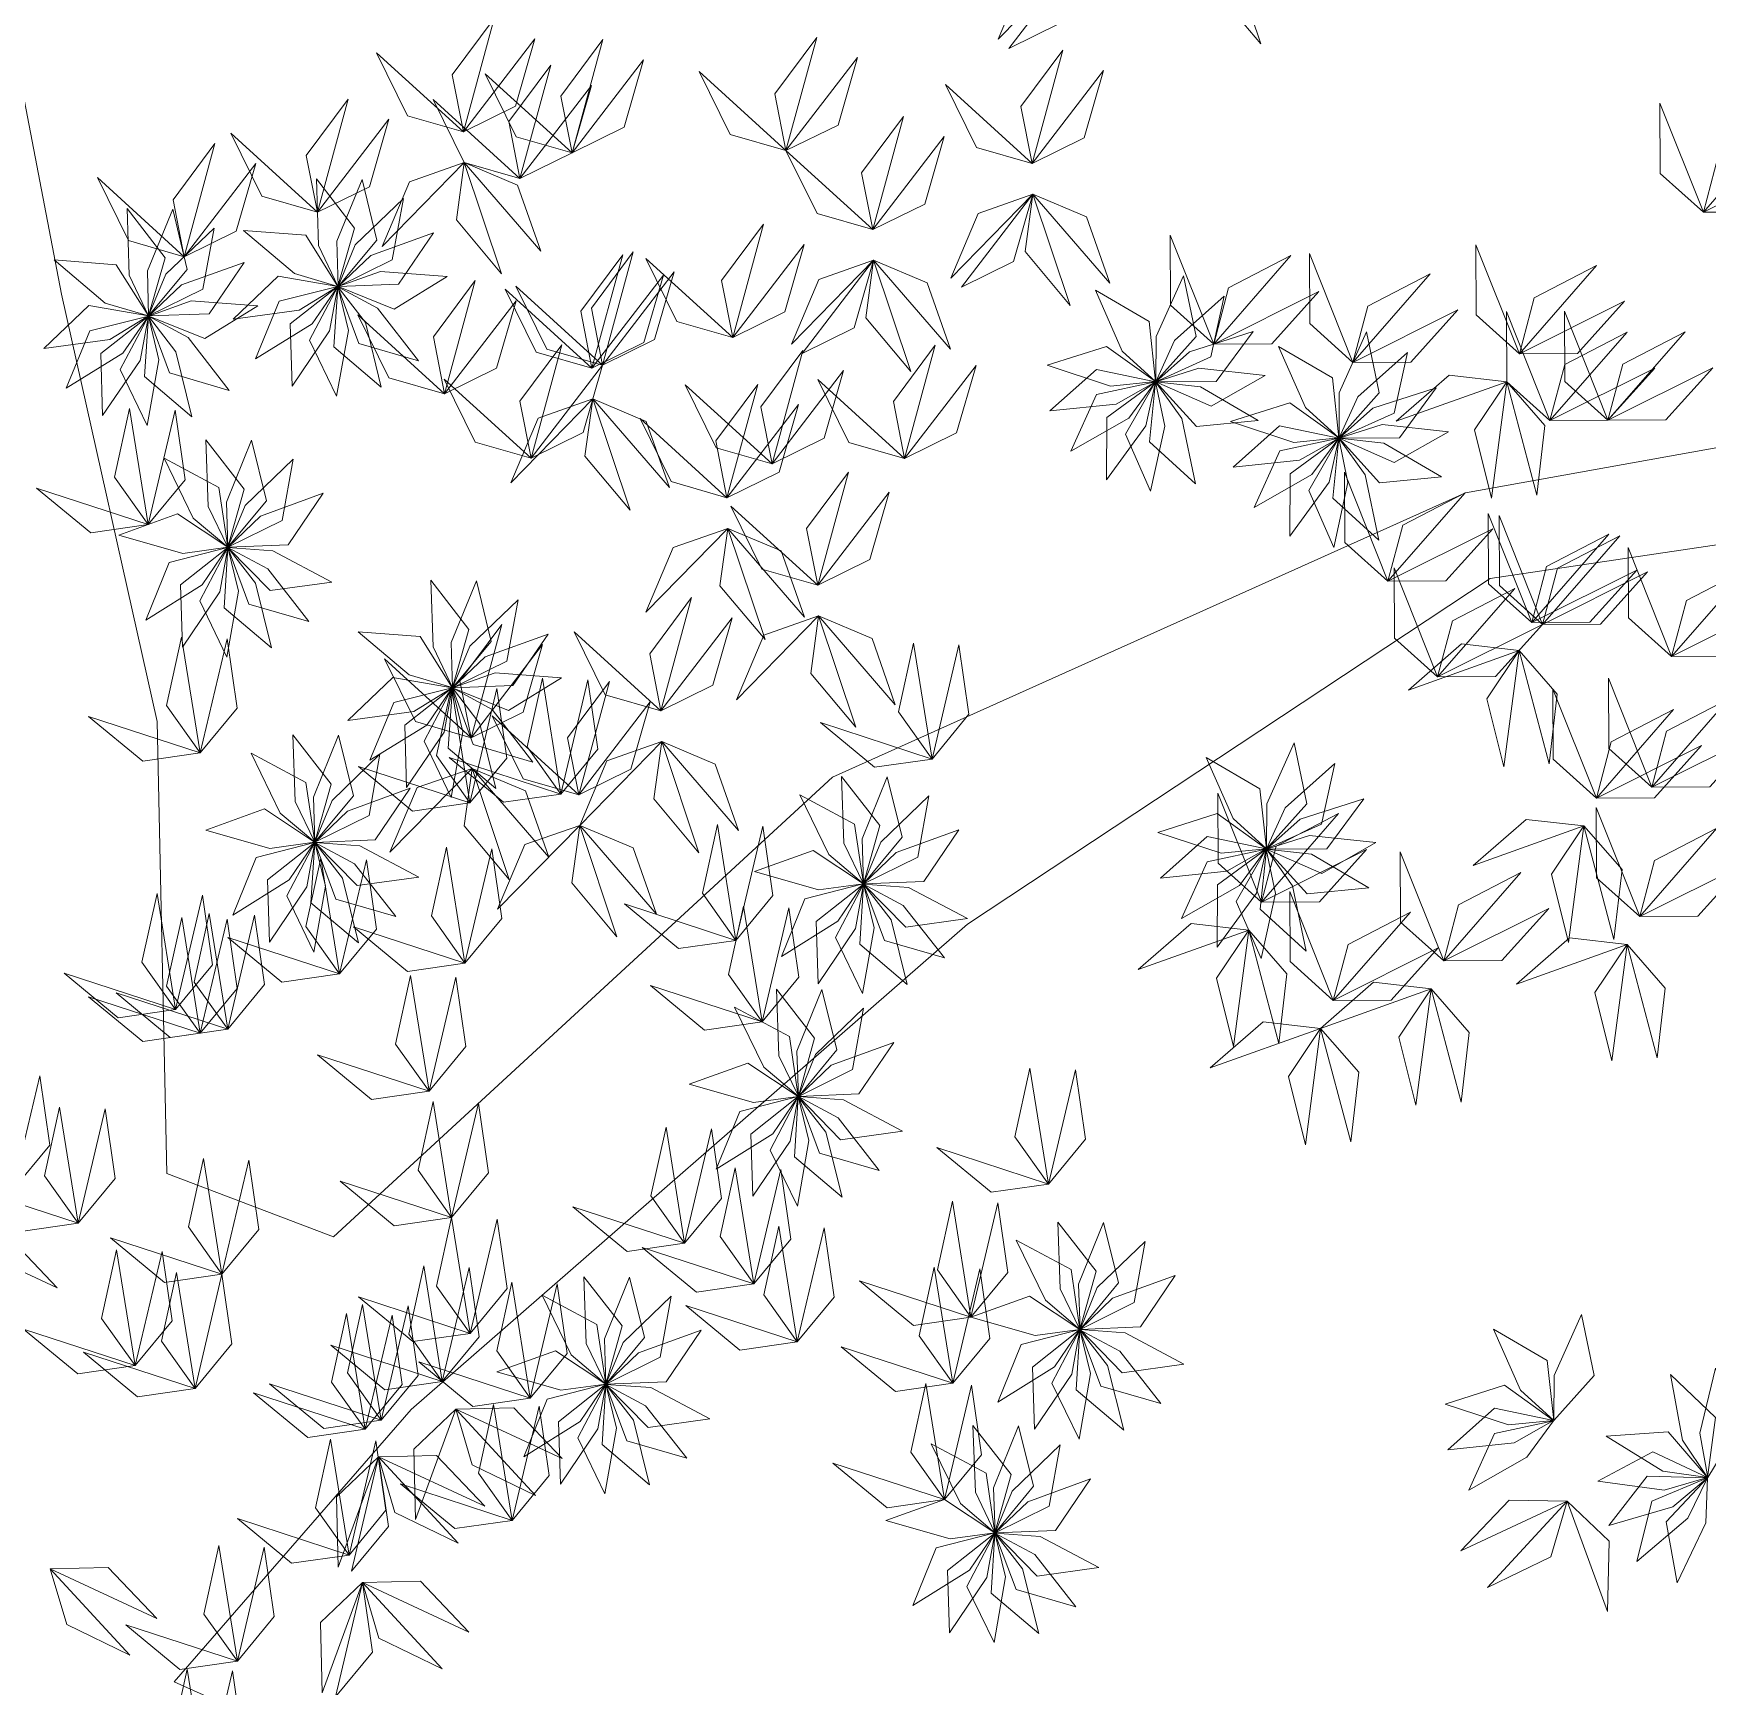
# Model space of a CAD drawing. Header units: millimetres. Extents: x 930 to 6336, y 2219 to 4338.
# Drawn here: x 4406.1 to 4491.6, y 4094.2 to 4178.7 of the extents above; entities that cross this region are included whole.
import ezdxf

# ---------------------------------------------------------------- set-up
doc = ezdxf.new("R2010")
doc.units = ezdxf.units.MM
doc.layers.add('piante', color=102, linetype='Continuous', lineweight=18)

msp = doc.modelspace()

# ---------------------------------------------------------------- linework, layer by layer
at = {"layer": 'piante', "linetype": 'Continuous', "lineweight": 0}
for points in [[(4505.417, 4159.897), (4479.251, 4155.197), (4446.91, 4140.649), (4421.417, 4117.162), (4412.892, 4120.398), (4412.396, 4143.506), (4407.519, 4165.35), (4402.76, 4190.076), (4407.731, 4205.745), (4416.787, 4215.475), (4437.545, 4229.055), (4460.77, 4232.432), (4483.205, 4251.715), (4505.816, 4275.319)], [(4427.44, 4088.056), (4413.271, 4094.408), (4425.385, 4108.342), (4453.817, 4133.151), (4480.514, 4150.816), (4511.002, 4155.339)]]:
    msp.add_lwpolyline(points, dxfattribs=at)
at = {"layer": 'piante', "lineweight": 0}
for points in [[(4466.894, 4183.822), (4466.491, 4180.885), (4468.794, 4178.133), (4466.894, 4183.822)], [(4459.569, 4182.663), (4456.772, 4181.68), (4455.375, 4178.375), (4459.569, 4182.663)], [(4455.916, 4177.905), (4458.576, 4179.214), (4459.569, 4182.663), (4455.916, 4177.905)], [(4428.046, 4173.644), (4427.474, 4176.553), (4429.615, 4179.433), (4428.046, 4173.644)], [(4428.046, 4173.644), (4430.706, 4174.953), (4431.699, 4178.401), (4428.046, 4173.644)], [(4433.6, 4172.566), (4433.028, 4175.474), (4435.169, 4178.355), (4433.6, 4172.566)], [(4444.534, 4172.683), (4443.962, 4175.592), (4446.103, 4178.472), (4444.534, 4172.683)], [(4428.046, 4173.644), (4425.197, 4174.464), (4423.612, 4177.684), (4428.046, 4173.644)], [(4433.6, 4172.566), (4436.26, 4173.874), (4437.253, 4177.323), (4433.6, 4172.566)], [(4444.534, 4172.683), (4447.194, 4173.992), (4448.187, 4177.441), (4444.534, 4172.683)], [(4457.11, 4172.023), (4456.539, 4174.931), (4458.68, 4177.811), (4457.11, 4172.023)], [(4433.6, 4172.566), (4430.751, 4173.385), (4429.166, 4176.605), (4433.6, 4172.566)], [(4430.94, 4171.257), (4430.368, 4174.166), (4432.509, 4177.046), (4430.94, 4171.257)], [(4444.534, 4172.683), (4441.685, 4173.503), (4440.1, 4176.723), (4444.534, 4172.683)], [(4457.11, 4172.023), (4459.77, 4173.331), (4460.763, 4176.78), (4457.11, 4172.023)], [(4430.94, 4171.257), (4433.6, 4172.566), (4434.593, 4176.014), (4430.94, 4171.257)], [(4457.11, 4172.023), (4454.262, 4172.842), (4452.677, 4176.062), (4457.11, 4172.023)], [(4420.593, 4169.53), (4420.021, 4172.439), (4422.162, 4175.319), (4420.593, 4169.53)], [(4430.94, 4171.257), (4428.091, 4172.077), (4426.506, 4175.296), (4430.94, 4171.257)], [(4491.414, 4169.529), (4489.21, 4171.512), (4489.193, 4175.1), (4491.414, 4169.529)], [(4420.593, 4169.53), (4423.253, 4170.839), (4424.246, 4174.288), (4420.593, 4169.53)], [(4448.967, 4168.644), (4448.396, 4171.553), (4450.537, 4174.433), (4448.967, 4168.644)], [(4491.414, 4169.529), (4492.171, 4172.395), (4495.356, 4174.049), (4491.414, 4169.529)], [(4413.782, 4167.261), (4413.21, 4170.17), (4415.351, 4173.05), (4413.782, 4167.261)], [(4420.593, 4169.53), (4417.744, 4170.35), (4416.159, 4173.57), (4420.593, 4169.53)], [(4448.967, 4168.644), (4451.627, 4169.953), (4452.62, 4173.401), (4448.967, 4168.644)], [(4448.967, 4168.644), (4446.119, 4169.464), (4444.534, 4172.683), (4448.967, 4168.644)], [(4491.414, 4169.529), (4494.378, 4169.543), (4496.779, 4172.21), (4491.414, 4169.529)], [(4413.782, 4167.261), (4410.933, 4168.081), (4409.348, 4171.301), (4413.782, 4167.261)], [(4413.782, 4167.261), (4416.442, 4168.57), (4417.435, 4172.019), (4413.782, 4167.261)], [(4420.541, 4171.234), (4420.644, 4167.827), (4421.639, 4165.746), (4422.482, 4168.712), (4420.541, 4171.234)], [(4428.091, 4172.077), (4425.294, 4171.094), (4423.897, 4167.789), (4428.091, 4172.077)], [(4428.091, 4172.077), (4427.688, 4169.14), (4429.991, 4166.388), (4428.091, 4172.077)], [(4428.091, 4172.077), (4430.822, 4170.923), (4432.011, 4167.537), (4428.091, 4172.077)], [(4422.871, 4171.204), (4421.58, 4168.05), (4421.642, 4165.744), (4423.619, 4168.111), (4422.871, 4171.204)], [(4457.155, 4170.455), (4454.359, 4169.473), (4452.962, 4166.167), (4457.155, 4170.455)], [(4453.503, 4165.698), (4456.163, 4167.007), (4457.155, 4170.455), (4453.503, 4165.698)], [(4457.155, 4170.455), (4456.752, 4167.518), (4459.055, 4164.766), (4457.155, 4170.455)], [(4457.155, 4170.455), (4459.886, 4169.302), (4461.076, 4165.916), (4457.155, 4170.455)], [(4410.862, 4169.728), (4410.966, 4166.321), (4411.96, 4164.24), (4412.803, 4167.207), (4410.862, 4169.728)], [(4413.193, 4169.698), (4411.901, 4166.544), (4411.963, 4164.238), (4413.94, 4166.605), (4413.193, 4169.698)], [(4424.988, 4170.229), (4422.526, 4167.872), (4421.644, 4165.741), (4424.414, 4167.099), (4424.988, 4170.229)], [(4415.309, 4168.723), (4412.847, 4166.367), (4411.965, 4164.235), (4414.735, 4165.594), (4415.309, 4168.723)], [(4441.812, 4163.128), (4441.241, 4166.037), (4443.381, 4168.917), (4441.812, 4163.128)], [(4416.818, 4168.601), (4419.419, 4166.398), (4421.632, 4165.744), (4419.991, 4168.356), (4416.818, 4168.601)], [(4426.526, 4168.477), (4423.317, 4167.326), (4421.645, 4165.737), (4424.728, 4165.852), (4426.526, 4168.477)], [(4441.812, 4163.128), (4444.472, 4164.437), (4445.465, 4167.886), (4441.812, 4163.128)], [(4466.391, 4162.795), (4464.188, 4164.778), (4464.17, 4168.367), (4466.391, 4162.795)], [(4482.01, 4162.299), (4479.807, 4164.282), (4479.789, 4167.87), (4482.01, 4162.299)], [(4407.14, 4167.095), (4409.741, 4164.892), (4411.953, 4164.239), (4410.312, 4166.851), (4407.14, 4167.095)], [(4416.847, 4166.971), (4413.639, 4165.82), (4411.966, 4164.231), (4415.049, 4164.346), (4416.847, 4166.971)], [(4434.618, 4161.565), (4434.047, 4164.474), (4436.188, 4167.354), (4434.618, 4161.565)], [(4435.16, 4161.722), (4434.589, 4164.631), (4436.729, 4167.511), (4435.16, 4161.722)], [(4441.812, 4163.128), (4438.963, 4163.948), (4437.379, 4167.168), (4441.812, 4163.128)], [(4449.013, 4167.077), (4446.216, 4166.094), (4444.819, 4162.789), (4449.013, 4167.077)], [(4445.36, 4162.319), (4448.02, 4163.628), (4449.013, 4167.077), (4445.36, 4162.319)], [(4449.013, 4167.077), (4448.609, 4164.14), (4450.912, 4161.388), (4449.013, 4167.077)], [(4449.013, 4167.077), (4451.743, 4165.923), (4452.933, 4162.537), (4449.013, 4167.077)], [(4466.391, 4162.795), (4467.149, 4165.661), (4470.334, 4167.315), (4466.391, 4162.795)], [(4473.509, 4161.858), (4471.305, 4163.841), (4471.288, 4167.429), (4473.509, 4161.858)], [(4416.284, 4164.073), (4419.661, 4164.532), (4421.627, 4165.738), (4418.589, 4166.267), (4416.284, 4164.073)], [(4427.217, 4166.252), (4423.818, 4166.505), (4421.645, 4165.734), (4424.507, 4164.585), (4427.217, 4166.252)], [(4434.618, 4161.565), (4437.278, 4162.874), (4438.271, 4166.322), (4434.618, 4161.565)], [(4435.16, 4161.722), (4437.82, 4163.031), (4438.813, 4166.479), (4435.16, 4161.722)], [(4464.844, 4166.29), (4463.447, 4163.181), (4463.432, 4160.875), (4465.487, 4163.174), (4464.844, 4166.29)], [(4473.509, 4161.858), (4474.267, 4164.724), (4477.451, 4166.378), (4473.509, 4161.858)], [(4482.01, 4162.299), (4482.768, 4165.164), (4485.953, 4166.819), (4482.01, 4162.299)], [(4417.424, 4162.04), (4420.322, 4163.833), (4421.628, 4165.735), (4418.636, 4164.982), (4417.424, 4162.04)], [(4419.291, 4160.646), (4421.21, 4163.463), (4421.629, 4165.731), (4419.203, 4163.827), (4419.291, 4160.646)], [(4421.565, 4160.132), (4422.172, 4163.486), (4421.632, 4165.729), (4420.19, 4163.002), (4421.565, 4160.132)], [(4423.85, 4160.588), (4423.041, 4163.899), (4421.636, 4165.728), (4421.428, 4162.65), (4423.85, 4160.588)], [(4425.753, 4161.934), (4423.667, 4164.629), (4421.639, 4165.728), (4422.701, 4162.832), (4425.753, 4161.934)], [(4427.086, 4160.251), (4426.515, 4163.159), (4428.655, 4166.04), (4427.086, 4160.251)], [(4434.618, 4161.565), (4431.77, 4162.385), (4430.185, 4165.604), (4434.618, 4161.565)], [(4435.16, 4161.722), (4432.311, 4162.542), (4430.727, 4165.761), (4435.16, 4161.722)], [(4460.345, 4165.55), (4461.721, 4162.432), (4463.425, 4160.877), (4463.091, 4163.943), (4460.345, 4165.55)], [(4466.927, 4165.245), (4464.386, 4162.972), (4463.434, 4160.872), (4466.247, 4162.136), (4466.927, 4165.245)], [(4466.391, 4162.795), (4469.356, 4162.809), (4471.757, 4165.477), (4466.391, 4162.795)], [(4406.605, 4162.567), (4409.983, 4163.026), (4411.949, 4164.233), (4408.91, 4164.761), (4406.605, 4162.567)], [(4417.539, 4164.746), (4414.14, 4164.999), (4411.966, 4164.228), (4414.828, 4163.079), (4417.539, 4164.746)], [(4427.086, 4160.251), (4429.746, 4161.559), (4430.739, 4165.008), (4427.086, 4160.251)], [(4473.509, 4161.858), (4476.473, 4161.872), (4478.874, 4164.539), (4473.509, 4161.858)], [(4483.569, 4158.886), (4481.366, 4160.869), (4481.348, 4164.458), (4483.569, 4158.886)], [(4482.01, 4162.299), (4484.975, 4162.313), (4487.376, 4164.98), (4482.01, 4162.299)], [(4486.534, 4158.9), (4484.33, 4160.883), (4484.313, 4164.472), (4486.534, 4158.9)], [(4407.745, 4160.534), (4410.643, 4162.327), (4411.949, 4164.229), (4408.958, 4163.476), (4407.745, 4160.534)], [(4409.613, 4159.14), (4411.531, 4161.957), (4411.95, 4164.226), (4409.524, 4162.321), (4409.613, 4159.14)], [(4411.886, 4158.627), (4412.493, 4161.981), (4411.953, 4164.223), (4410.511, 4161.496), (4411.886, 4158.627)], [(4414.172, 4159.082), (4413.362, 4162.393), (4411.957, 4164.222), (4411.749, 4161.145), (4414.172, 4159.082)], [(4416.074, 4160.428), (4413.988, 4163.123), (4411.961, 4164.223), (4413.022, 4161.327), (4416.074, 4160.428)], [(4427.086, 4160.251), (4424.237, 4161.071), (4422.653, 4164.29), (4427.086, 4160.251)], [(4431.507, 4156.965), (4430.936, 4159.873), (4433.076, 4162.754), (4431.507, 4156.965)], [(4450.593, 4156.947), (4450.021, 4159.856), (4452.162, 4162.736), (4450.593, 4156.947)], [(4457.885, 4161.712), (4461.123, 4160.648), (4463.418, 4160.873), (4460.916, 4162.677), (4457.885, 4161.712)], [(4468.404, 4163.442), (4465.159, 4162.4), (4463.435, 4160.868), (4466.519, 4160.879), (4468.404, 4163.442)], [(4474.207, 4163.412), (4472.81, 4160.303), (4472.795, 4157.997), (4474.85, 4160.296), (4474.207, 4163.412)], [(4483.569, 4158.886), (4484.327, 4161.752), (4487.512, 4163.406), (4483.569, 4158.886)], [(4486.534, 4158.9), (4487.291, 4161.766), (4490.476, 4163.42), (4486.534, 4158.9)], [(4443.822, 4156.679), (4443.251, 4159.588), (4445.391, 4162.468), (4443.822, 4156.679)], [(4469.708, 4162.672), (4471.084, 4159.554), (4472.788, 4157.999), (4472.454, 4161.065), (4469.708, 4162.672)], [(4476.29, 4162.367), (4473.749, 4160.094), (4472.797, 4157.994), (4475.61, 4159.258), (4476.29, 4162.367)], [(4431.507, 4156.965), (4428.658, 4157.784), (4427.074, 4161.004), (4431.507, 4156.965)], [(4431.507, 4156.965), (4434.167, 4158.273), (4435.16, 4161.722), (4431.507, 4156.965)], [(4443.822, 4156.679), (4446.482, 4157.988), (4447.475, 4161.436), (4443.822, 4156.679)], [(4450.593, 4156.947), (4447.744, 4157.767), (4446.159, 4160.987), (4450.593, 4156.947)], [(4450.593, 4156.947), (4453.253, 4158.256), (4454.246, 4161.705), (4450.593, 4156.947)], [(4458.02, 4159.385), (4461.411, 4159.73), (4463.417, 4160.87), (4460.397, 4161.5), (4458.02, 4159.385)], [(4469.021, 4161.194), (4465.632, 4161.562), (4463.434, 4160.864), (4466.256, 4159.62), (4469.021, 4161.194)], [(4481.366, 4160.869), (4478.421, 4161.209), (4475.719, 4158.847), (4481.366, 4160.869)], [(4483.569, 4158.886), (4486.534, 4158.9), (4488.934, 4161.568), (4483.569, 4158.886)], [(4486.534, 4158.9), (4489.498, 4158.914), (4491.899, 4161.582), (4486.534, 4158.9)], [(4443.822, 4156.679), (4440.973, 4157.499), (4439.389, 4160.719), (4443.822, 4156.679)], [(4441.518, 4154.943), (4440.946, 4157.852), (4443.087, 4160.732), (4441.518, 4154.943)], [(4459.091, 4157.315), (4462.048, 4159.009), (4463.417, 4160.866), (4460.402, 4160.214), (4459.091, 4157.315)], [(4460.911, 4155.859), (4462.923, 4158.61), (4463.418, 4160.863), (4460.929, 4159.041), (4460.911, 4155.859)], [(4463.166, 4155.269), (4463.885, 4158.601), (4463.421, 4160.86), (4461.888, 4158.183), (4463.166, 4155.269)], [(4465.465, 4155.647), (4464.768, 4158.984), (4463.425, 4160.859), (4463.113, 4157.79), (4465.465, 4155.647)], [(4468.67, 4158.89), (4465.724, 4160.604), (4463.432, 4160.861), (4465.504, 4158.576), (4468.67, 4158.89)], [(4477.767, 4160.564), (4474.522, 4159.522), (4472.798, 4157.99), (4475.882, 4158.001), (4477.767, 4160.564)], [(4481.366, 4160.869), (4479.719, 4158.404), (4480.587, 4154.922), (4481.366, 4160.869)], [(4481.366, 4160.869), (4483.317, 4158.638), (4482.907, 4155.073), (4481.366, 4160.869)], [(4411.938, 4153.576), (4410.222, 4155.993), (4410.99, 4159.498), (4411.938, 4153.576)], [(4411.938, 4153.576), (4413.825, 4155.862), (4413.313, 4159.414), (4411.938, 4153.576)], [(4434.664, 4159.998), (4431.867, 4159.015), (4430.47, 4155.71), (4434.664, 4159.998)], [(4434.664, 4159.998), (4434.26, 4157.061), (4436.563, 4154.308), (4434.664, 4159.998)], [(4434.664, 4159.998), (4437.394, 4158.844), (4438.584, 4155.458), (4434.664, 4159.998)], [(4441.518, 4154.943), (4444.177, 4156.252), (4445.17, 4159.701), (4441.518, 4154.943)], [(4467.248, 4158.834), (4470.486, 4157.77), (4472.781, 4157.995), (4470.279, 4159.799), (4467.248, 4158.834)], [(4441.518, 4154.943), (4438.669, 4155.763), (4437.084, 4158.983), (4441.518, 4154.943)], [(4467.383, 4156.507), (4470.774, 4156.852), (4472.78, 4157.992), (4469.76, 4158.622), (4467.383, 4156.507)], [(4478.384, 4158.317), (4474.995, 4158.684), (4472.797, 4157.986), (4475.619, 4156.742), (4478.384, 4158.317)], [(4414.89, 4157.896), (4415.009, 4154.49), (4416.013, 4152.413), (4416.843, 4155.384), (4414.89, 4157.896)], [(4417.221, 4157.877), (4415.944, 4154.717), (4416.017, 4152.411), (4417.983, 4154.788), (4417.221, 4157.877)], [(4468.454, 4154.437), (4471.411, 4156.131), (4472.78, 4157.988), (4469.765, 4157.336), (4468.454, 4154.437)], [(4470.274, 4152.981), (4472.286, 4155.732), (4472.781, 4157.985), (4470.292, 4156.163), (4470.274, 4152.981)], [(4472.528, 4152.391), (4473.248, 4155.723), (4472.784, 4157.982), (4471.251, 4155.306), (4472.528, 4152.391)], [(4474.828, 4152.769), (4474.131, 4156.106), (4472.788, 4157.981), (4472.476, 4154.912), (4474.828, 4152.769)], [(4478.033, 4156.013), (4475.087, 4157.727), (4472.795, 4157.983), (4474.867, 4155.698), (4478.033, 4156.013)], [(4412.754, 4156.965), (4414.248, 4153.902), (4416.01, 4152.413), (4415.559, 4155.464), (4412.754, 4156.965)], [(4419.342, 4156.912), (4416.891, 4154.544), (4416.019, 4152.408), (4418.782, 4153.779), (4419.342, 4156.912)], [(4446.154, 4150.466), (4445.583, 4153.375), (4447.724, 4156.255), (4446.154, 4150.466)], [(4475.291, 4150.673), (4473.087, 4152.656), (4473.07, 4156.245), (4475.291, 4150.673)], [(4411.938, 4153.576), (4409.004, 4153.153), (4406.236, 4155.437), (4411.938, 4153.576)], [(4420.888, 4155.167), (4417.685, 4154.001), (4416.02, 4152.405), (4419.102, 4152.534), (4420.888, 4155.167)], [(4446.154, 4150.466), (4448.814, 4151.775), (4449.807, 4155.223), (4446.154, 4150.466)], [(4475.291, 4150.673), (4476.049, 4153.539), (4479.233, 4155.193), (4475.291, 4150.673)], [(4446.154, 4150.466), (4443.306, 4151.286), (4441.721, 4154.506), (4446.154, 4150.466)], [(4482.64, 4148.561), (4480.436, 4150.544), (4480.419, 4154.133), (4482.64, 4148.561)], [(4410.442, 4153.035), (4413.718, 4152.096), (4416.003, 4152.409), (4413.434, 4154.116), (4410.442, 4153.035)], [(4441.563, 4153.376), (4438.766, 4152.394), (4437.369, 4149.088), (4441.563, 4153.376)], [(4441.563, 4153.376), (4441.159, 4150.439), (4443.462, 4147.687), (4441.563, 4153.376)], [(4441.563, 4153.376), (4444.293, 4152.223), (4445.483, 4148.837), (4441.563, 4153.376)], [(4475.291, 4150.673), (4478.255, 4150.687), (4480.656, 4153.354), (4475.291, 4150.673)], [(4483.195, 4148.466), (4480.992, 4150.449), (4480.975, 4154.037), (4483.195, 4148.466)], [(4482.64, 4148.561), (4483.398, 4151.427), (4486.582, 4153.082), (4482.64, 4148.561)], [(4483.195, 4148.466), (4483.953, 4151.332), (4487.138, 4152.986), (4483.195, 4148.466)], [(4411.815, 4148.688), (4414.706, 4150.494), (4416.002, 4152.402), (4413.015, 4151.635), (4411.815, 4148.688)], [(4413.69, 4147.303), (4415.595, 4150.128), (4416.004, 4152.399), (4413.587, 4150.483), (4413.69, 4147.303)], [(4415.965, 4146.799), (4416.557, 4150.156), (4416.007, 4152.396), (4414.578, 4149.663), (4415.965, 4146.799)], [(4418.249, 4147.265), (4417.424, 4150.573), (4416.01, 4152.395), (4415.817, 4149.317), (4418.249, 4147.265)], [(4420.146, 4148.62), (4418.047, 4151.306), (4416.014, 4152.396), (4417.089, 4149.505), (4420.146, 4148.62)], [(4421.327, 4150.629), (4418.318, 4152.229), (4416.017, 4152.398), (4418.175, 4150.194), (4421.327, 4150.629)], [(4489.793, 4146.822), (4487.589, 4148.805), (4487.572, 4152.394), (4489.793, 4146.822)], [(4426.392, 4150.721), (4426.496, 4147.314), (4427.49, 4145.233), (4428.333, 4148.2), (4426.392, 4150.721)], [(4477.83, 4145.785), (4475.627, 4147.768), (4475.609, 4151.356), (4477.83, 4145.785)], [(4482.64, 4148.561), (4485.604, 4148.575), (4488.005, 4151.243), (4482.64, 4148.561)], [(4483.195, 4148.466), (4486.16, 4148.48), (4488.561, 4151.147), (4483.195, 4148.466)], [(4489.793, 4146.822), (4490.551, 4149.688), (4493.735, 4151.342), (4489.793, 4146.822)], [(4428.723, 4150.692), (4427.431, 4147.537), (4427.493, 4145.231), (4429.47, 4147.599), (4428.723, 4150.692)], [(4477.83, 4145.785), (4478.588, 4148.651), (4481.773, 4150.305), (4477.83, 4145.785)], [(4430.84, 4149.717), (4428.377, 4147.36), (4427.496, 4145.228), (4430.265, 4146.587), (4430.84, 4149.717)], [(4438.139, 4144.046), (4437.568, 4146.955), (4439.708, 4149.835), (4438.139, 4144.046)], [(4489.793, 4146.822), (4492.757, 4146.836), (4495.158, 4149.503), (4489.793, 4146.822)], [(4428.445, 4142.674), (4427.874, 4145.583), (4430.014, 4148.463), (4428.445, 4142.674)], [(4438.139, 4144.046), (4440.799, 4145.355), (4441.792, 4148.803), (4438.139, 4144.046)], [(4446.199, 4148.899), (4443.403, 4147.916), (4442.006, 4144.611), (4446.199, 4148.899)], [(4446.199, 4148.899), (4445.796, 4145.962), (4448.099, 4143.21), (4446.199, 4148.899)], [(4446.199, 4148.899), (4448.93, 4147.745), (4450.12, 4144.36), (4446.199, 4148.899)], [(4477.83, 4145.785), (4480.795, 4145.799), (4483.195, 4148.466), (4477.83, 4145.785)], [(4414.601, 4141.896), (4412.884, 4144.313), (4413.652, 4147.819), (4414.601, 4141.896)], [(4414.601, 4141.896), (4416.488, 4144.182), (4415.976, 4147.734), (4414.601, 4141.896)], [(4422.67, 4148.089), (4425.271, 4145.886), (4427.483, 4145.232), (4425.842, 4147.844), (4422.67, 4148.089)], [(4432.377, 4147.965), (4429.169, 4146.814), (4427.496, 4145.225), (4430.579, 4145.34), (4432.377, 4147.965)], [(4428.445, 4142.674), (4431.105, 4143.983), (4432.098, 4147.431), (4428.445, 4142.674)], [(4438.139, 4144.046), (4435.29, 4144.866), (4433.706, 4148.085), (4438.139, 4144.046)], [(4451.998, 4141.585), (4450.281, 4144.002), (4451.049, 4147.508), (4451.998, 4141.585)], [(4451.998, 4141.585), (4453.885, 4143.872), (4453.373, 4147.423), (4451.998, 4141.585)], [(4481.995, 4147.132), (4479.05, 4147.472), (4476.348, 4145.11), (4481.995, 4147.132)], [(4428.445, 4142.674), (4425.596, 4143.494), (4424.012, 4146.714), (4428.445, 4142.674)], [(4481.995, 4147.132), (4480.348, 4144.667), (4481.216, 4141.185), (4481.995, 4147.132)], [(4481.995, 4147.132), (4483.947, 4144.901), (4483.536, 4141.336), (4481.995, 4147.132)], [(4422.135, 4143.561), (4425.513, 4144.02), (4427.479, 4145.226), (4424.44, 4145.755), (4422.135, 4143.561)], [(4433.069, 4145.739), (4429.67, 4145.993), (4427.496, 4145.221), (4430.358, 4144.072), (4433.069, 4145.739)], [(4433.031, 4139.796), (4431.315, 4142.213), (4432.083, 4145.718), (4433.031, 4139.796)], [(4433.031, 4139.796), (4434.918, 4142.082), (4434.406, 4145.634), (4433.031, 4139.796)], [(4488.78, 4140.143), (4486.577, 4142.126), (4486.56, 4145.715), (4488.78, 4140.143)], [(4423.275, 4141.528), (4426.173, 4143.321), (4427.479, 4145.222), (4424.488, 4144.469), (4423.275, 4141.528)], [(4425.143, 4140.134), (4427.061, 4142.951), (4427.48, 4145.219), (4425.054, 4143.314), (4425.143, 4140.134)], [(4427.416, 4139.62), (4428.023, 4142.974), (4427.483, 4145.217), (4426.041, 4142.49), (4427.416, 4139.62)], [(4428.385, 4139.347), (4426.668, 4141.764), (4427.436, 4145.27), (4428.385, 4139.347)], [(4429.702, 4140.076), (4428.892, 4143.386), (4427.487, 4145.216), (4427.279, 4142.138), (4429.702, 4140.076)], [(4431.605, 4141.421), (4429.518, 4144.117), (4427.491, 4145.216), (4428.552, 4142.32), (4431.605, 4141.421)], [(4428.385, 4139.347), (4430.272, 4141.634), (4429.76, 4145.185), (4428.385, 4139.347)], [(4433.946, 4139.758), (4433.374, 4142.667), (4435.515, 4145.547), (4433.946, 4139.758)], [(4485.949, 4139.59), (4483.746, 4141.573), (4483.728, 4145.162), (4485.949, 4139.59)], [(4433.946, 4139.758), (4436.605, 4141.067), (4437.598, 4144.515), (4433.946, 4139.758)], [(4485.949, 4139.59), (4486.707, 4142.456), (4489.892, 4144.11), (4485.949, 4139.59)], [(4488.78, 4140.143), (4489.538, 4143.009), (4492.723, 4144.663), (4488.78, 4140.143)], [(4414.601, 4141.896), (4411.667, 4141.473), (4408.899, 4143.757), (4414.601, 4141.896)], [(4433.946, 4139.758), (4431.097, 4140.578), (4429.512, 4143.797), (4433.946, 4139.758)], [(4451.998, 4141.585), (4449.064, 4141.162), (4446.296, 4143.446), (4451.998, 4141.585)], [(4419.335, 4142.817), (4419.454, 4139.41), (4420.458, 4137.334), (4421.288, 4140.304), (4419.335, 4142.817)], [(4421.666, 4142.798), (4420.389, 4139.637), (4420.461, 4137.332), (4422.428, 4139.708), (4421.666, 4142.798)], [(4438.184, 4142.479), (4435.387, 4141.496), (4433.991, 4138.191), (4438.184, 4142.479)], [(4438.184, 4142.479), (4437.781, 4139.542), (4440.084, 4136.789), (4438.184, 4142.479)], [(4438.184, 4142.479), (4440.915, 4141.325), (4442.105, 4137.939), (4438.184, 4142.479)], [(4470.5, 4142.406), (4469.104, 4139.297), (4469.088, 4136.991), (4471.144, 4139.29), (4470.5, 4142.406)], [(4485.949, 4139.59), (4488.914, 4139.604), (4491.314, 4142.271), (4485.949, 4139.59)], [(4488.78, 4140.143), (4491.745, 4140.157), (4494.146, 4142.824), (4488.78, 4140.143)], [(4417.198, 4141.886), (4418.693, 4138.823), (4420.454, 4137.334), (4420.004, 4140.385), (4417.198, 4141.886)], [(4423.787, 4141.832), (4421.335, 4139.465), (4420.464, 4137.329), (4423.227, 4138.7), (4423.787, 4141.832)], [(4433.031, 4139.796), (4430.097, 4139.373), (4427.329, 4141.657), (4433.031, 4139.796)], [(4466.001, 4141.666), (4467.377, 4138.548), (4469.081, 4136.993), (4468.748, 4140.059), (4466.001, 4141.666)], [(4472.583, 4141.361), (4470.043, 4139.088), (4469.09, 4136.988), (4471.903, 4138.252), (4472.583, 4141.361)], [(4428.385, 4139.347), (4425.451, 4138.924), (4422.683, 4141.208), (4428.385, 4139.347)], [(4428.49, 4141.107), (4425.693, 4140.124), (4424.296, 4136.819), (4428.49, 4141.107)], [(4428.49, 4141.107), (4428.087, 4138.17), (4430.39, 4135.418), (4428.49, 4141.107)], [(4428.49, 4141.107), (4431.221, 4139.953), (4432.411, 4136.568), (4428.49, 4141.107)], [(4447.374, 4140.692), (4447.493, 4137.286), (4448.497, 4135.209), (4449.326, 4138.18), (4447.374, 4140.692)], [(4449.704, 4140.673), (4448.428, 4137.513), (4448.5, 4135.208), (4450.466, 4137.584), (4449.704, 4140.673)], [(4425.332, 4140.088), (4422.13, 4138.922), (4420.465, 4137.325), (4423.546, 4137.454), (4425.332, 4140.088)], [(4445.237, 4139.762), (4446.731, 4136.698), (4448.493, 4135.21), (4448.043, 4138.261), (4445.237, 4139.762)], [(4451.826, 4139.708), (4449.374, 4137.34), (4448.502, 4135.205), (4451.265, 4136.576), (4451.826, 4139.708)], [(4468.828, 4134.272), (4466.624, 4136.255), (4466.607, 4139.843), (4468.828, 4134.272)], [(4414.887, 4137.956), (4418.163, 4137.017), (4420.448, 4137.33), (4417.879, 4139.037), (4414.887, 4137.956)], [(4463.541, 4137.828), (4466.779, 4136.764), (4469.074, 4136.989), (4466.573, 4138.793), (4463.541, 4137.828)], [(4468.828, 4134.272), (4469.586, 4137.137), (4472.77, 4138.792), (4468.828, 4134.272)], [(4474.061, 4139.558), (4470.815, 4138.516), (4469.091, 4136.984), (4472.175, 4136.995), (4474.061, 4139.558)], [(4488.161, 4133.536), (4485.958, 4135.519), (4485.941, 4139.107), (4488.161, 4133.536)], [(4433.991, 4138.191), (4431.194, 4137.208), (4429.797, 4133.902), (4433.991, 4138.191)], [(4433.991, 4138.191), (4433.587, 4135.254), (4435.89, 4132.501), (4433.991, 4138.191)], [(4433.991, 4138.191), (4436.721, 4137.037), (4437.911, 4133.651), (4433.991, 4138.191)], [(4441.976, 4132.315), (4440.26, 4134.732), (4441.028, 4138.237), (4441.976, 4132.315)], [(4441.976, 4132.315), (4443.863, 4134.601), (4443.351, 4138.153), (4441.976, 4132.315)], [(4453.371, 4137.964), (4450.168, 4136.798), (4448.503, 4135.201), (4451.585, 4135.33), (4453.371, 4137.964)], [(4485.304, 4138.161), (4482.36, 4138.5), (4479.658, 4136.138), (4485.304, 4138.161)], [(4485.304, 4138.161), (4483.658, 4135.696), (4484.525, 4132.214), (4485.304, 4138.161)], [(4485.304, 4138.161), (4487.256, 4135.929), (4486.846, 4132.364), (4485.304, 4138.161)], [(4488.161, 4133.536), (4488.919, 4136.402), (4492.104, 4138.056), (4488.161, 4133.536)], [(4416.26, 4133.609), (4419.151, 4135.415), (4420.447, 4137.323), (4417.459, 4136.556), (4416.26, 4133.609)], [(4418.134, 4132.223), (4420.04, 4135.049), (4420.449, 4137.319), (4418.031, 4135.404), (4418.134, 4132.223)], [(4420.41, 4131.72), (4421.002, 4135.077), (4420.452, 4137.317), (4419.022, 4134.584), (4420.41, 4131.72)], [(4422.694, 4132.186), (4421.869, 4135.493), (4420.455, 4137.316), (4420.261, 4134.238), (4422.694, 4132.186)], [(4424.59, 4133.541), (4422.492, 4136.226), (4420.459, 4137.316), (4421.534, 4134.425), (4424.59, 4133.541)], [(4425.772, 4135.55), (4422.762, 4137.15), (4420.462, 4137.318), (4422.62, 4135.115), (4425.772, 4135.55)], [(4428.127, 4131.15), (4426.411, 4133.567), (4427.179, 4137.073), (4428.127, 4131.15)], [(4463.677, 4135.501), (4467.067, 4135.846), (4469.073, 4136.986), (4466.054, 4137.616), (4463.677, 4135.501)], [(4474.677, 4137.311), (4471.289, 4137.678), (4469.09, 4136.98), (4471.912, 4135.736), (4474.677, 4137.311)], [(4421.714, 4130.602), (4419.997, 4133.019), (4420.765, 4136.524), (4421.714, 4130.602)], [(4421.714, 4130.602), (4423.601, 4132.888), (4423.089, 4136.44), (4421.714, 4130.602)], [(4428.127, 4131.15), (4430.014, 4133.436), (4429.502, 4136.988), (4428.127, 4131.15)], [(4442.925, 4135.832), (4446.201, 4134.893), (4448.487, 4135.206), (4445.918, 4136.913), (4442.925, 4135.832)], [(4464.747, 4133.431), (4467.704, 4135.125), (4469.073, 4136.982), (4466.058, 4136.33), (4464.747, 4133.431)], [(4466.567, 4131.975), (4468.579, 4134.726), (4469.075, 4136.979), (4466.586, 4135.157), (4466.567, 4131.975)], [(4468.822, 4131.385), (4469.541, 4134.717), (4469.077, 4136.976), (4467.545, 4134.3), (4468.822, 4131.385)], [(4471.121, 4131.763), (4470.424, 4135.1), (4469.081, 4136.975), (4468.769, 4133.906), (4471.121, 4131.763)], [(4468.828, 4134.272), (4471.792, 4134.286), (4474.193, 4136.953), (4468.828, 4134.272)], [(4474.326, 4135.007), (4471.38, 4136.721), (4469.088, 4136.977), (4471.16, 4134.692), (4474.326, 4135.007)], [(4478.146, 4131.266), (4475.942, 4133.249), (4475.925, 4136.838), (4478.146, 4131.266)], [(4488.161, 4133.536), (4491.126, 4133.55), (4493.527, 4136.217), (4488.161, 4133.536)], [(4478.146, 4131.266), (4478.904, 4134.132), (4482.088, 4135.787), (4478.146, 4131.266)], [(4413.342, 4128.78), (4411.625, 4131.197), (4412.394, 4134.703), (4413.342, 4128.78)], [(4413.342, 4128.78), (4415.229, 4131.067), (4414.717, 4134.619), (4413.342, 4128.78)], [(4444.299, 4131.484), (4447.189, 4133.291), (4448.486, 4135.198), (4445.498, 4134.432), (4444.299, 4131.484)], [(4446.173, 4130.099), (4448.079, 4132.925), (4448.487, 4135.195), (4446.07, 4133.279), (4446.173, 4130.099)], [(4448.449, 4129.596), (4449.04, 4132.953), (4448.49, 4135.193), (4447.061, 4132.459), (4448.449, 4129.596)], [(4450.732, 4130.062), (4449.907, 4133.369), (4448.494, 4135.192), (4448.3, 4132.113), (4450.732, 4130.062)], [(4452.629, 4131.417), (4450.53, 4134.102), (4448.497, 4135.192), (4449.572, 4132.301), (4452.629, 4131.417)], [(4453.811, 4133.425), (4450.801, 4135.025), (4448.501, 4135.194), (4450.658, 4132.99), (4453.811, 4133.425)], [(4472.499, 4129.244), (4470.296, 4131.227), (4470.279, 4134.815), (4472.499, 4129.244)], [(4416.006, 4127.769), (4414.29, 4130.186), (4415.058, 4133.692), (4416.006, 4127.769)], [(4416.006, 4127.769), (4417.893, 4130.056), (4417.381, 4133.608), (4416.006, 4127.769)], [(4441.976, 4132.315), (4439.042, 4131.892), (4436.274, 4134.176), (4441.976, 4132.315)], [(4443.309, 4128.145), (4441.592, 4130.562), (4442.36, 4134.068), (4443.309, 4128.145)], [(4443.309, 4128.145), (4445.196, 4130.431), (4444.684, 4133.983), (4443.309, 4128.145)], [(4472.499, 4129.244), (4473.257, 4132.11), (4476.442, 4133.764), (4472.499, 4129.244)], [(4478.146, 4131.266), (4481.11, 4131.28), (4483.511, 4133.948), (4478.146, 4131.266)], [(4414.601, 4127.565), (4412.885, 4129.982), (4413.653, 4133.488), (4414.601, 4127.565)], [(4414.601, 4127.565), (4416.488, 4129.851), (4415.976, 4133.403), (4414.601, 4127.565)], [(4428.127, 4131.15), (4425.193, 4130.727), (4422.425, 4133.011), (4428.127, 4131.15)], [(4468.183, 4132.842), (4465.238, 4133.182), (4462.537, 4130.82), (4468.183, 4132.842)], [(4468.183, 4132.842), (4466.536, 4130.377), (4467.404, 4126.895), (4468.183, 4132.842)], [(4468.183, 4132.842), (4470.135, 4130.611), (4469.724, 4127.046), (4468.183, 4132.842)], [(4421.714, 4130.602), (4418.779, 4130.179), (4416.012, 4132.463), (4421.714, 4130.602)], [(4472.499, 4129.244), (4475.464, 4129.258), (4477.865, 4131.925), (4472.499, 4129.244)], [(4487.517, 4132.107), (4484.572, 4132.446), (4481.87, 4130.084), (4487.517, 4132.107)], [(4487.517, 4132.107), (4485.87, 4129.642), (4486.738, 4126.16), (4487.517, 4132.107)], [(4487.517, 4132.107), (4489.468, 4129.875), (4489.058, 4126.31), (4487.517, 4132.107)], [(4413.342, 4128.78), (4410.408, 4128.357), (4407.64, 4130.641), (4413.342, 4128.78)], [(4426.292, 4124.6), (4424.575, 4127.017), (4425.343, 4130.522), (4426.292, 4124.6)], [(4426.292, 4124.6), (4428.179, 4126.886), (4427.667, 4130.438), (4426.292, 4124.6)], [(4477.501, 4129.837), (4474.556, 4130.177), (4471.855, 4127.815), (4477.501, 4129.837)], [(4414.601, 4127.565), (4411.667, 4127.142), (4408.899, 4129.426), (4414.601, 4127.565)], [(4416.006, 4127.769), (4413.072, 4127.346), (4410.304, 4129.63), (4416.006, 4127.769)], [(4443.309, 4128.145), (4440.375, 4127.722), (4437.607, 4130.006), (4443.309, 4128.145)], [(4444.043, 4129.826), (4444.162, 4126.42), (4445.166, 4124.343), (4445.995, 4127.314), (4444.043, 4129.826)], [(4446.373, 4129.807), (4445.096, 4126.647), (4445.169, 4124.341), (4447.135, 4126.718), (4446.373, 4129.807)], [(4477.501, 4129.837), (4475.854, 4127.372), (4476.722, 4123.89), (4477.501, 4129.837)], [(4477.501, 4129.837), (4479.453, 4127.606), (4479.042, 4124.041), (4477.501, 4129.837)], [(4441.906, 4128.896), (4443.4, 4125.832), (4445.162, 4124.343), (4444.712, 4127.395), (4441.906, 4128.896)], [(4448.495, 4128.842), (4446.043, 4126.474), (4445.171, 4124.338), (4447.934, 4125.71), (4448.495, 4128.842)], [(4471.855, 4127.815), (4468.91, 4128.154), (4466.208, 4125.792), (4471.855, 4127.815)], [(4471.855, 4127.815), (4470.208, 4125.35), (4471.076, 4121.867), (4471.855, 4127.815)], [(4471.855, 4127.815), (4473.806, 4125.583), (4473.396, 4122.018), (4471.855, 4127.815)], [(4450.04, 4127.097), (4446.837, 4125.931), (4445.172, 4124.335), (4448.254, 4124.464), (4450.04, 4127.097)], [(4426.292, 4124.6), (4423.358, 4124.177), (4420.59, 4126.461), (4426.292, 4124.6)], [(4439.594, 4124.966), (4442.87, 4124.026), (4445.156, 4124.339), (4442.587, 4126.046), (4439.594, 4124.966)], [(4405.028, 4119.561), (4406.915, 4121.847), (4406.403, 4125.399), (4405.028, 4119.561)], [(4457.951, 4119.861), (4456.234, 4122.278), (4457.002, 4125.783), (4457.951, 4119.861)], [(4457.951, 4119.861), (4459.838, 4122.147), (4459.326, 4125.699), (4457.951, 4119.861)], [(4440.968, 4120.618), (4443.858, 4122.424), (4445.155, 4124.332), (4442.167, 4123.565), (4440.968, 4120.618)], [(4442.842, 4119.233), (4444.748, 4122.059), (4445.156, 4124.329), (4442.739, 4122.413), (4442.842, 4119.233)], [(4445.118, 4118.73), (4445.709, 4122.086), (4445.159, 4124.326), (4443.73, 4121.593), (4445.118, 4118.73)], [(4447.401, 4119.196), (4446.576, 4122.503), (4445.163, 4124.325), (4444.969, 4121.247), (4447.401, 4119.196)], [(4449.298, 4120.55), (4447.199, 4123.236), (4445.166, 4124.326), (4446.241, 4121.435), (4449.298, 4120.55)], [(4450.48, 4122.559), (4447.47, 4124.159), (4445.17, 4124.328), (4447.327, 4122.124), (4450.48, 4122.559)], [(4408.363, 4117.86), (4406.647, 4120.277), (4407.415, 4123.782), (4408.363, 4117.86)], [(4408.363, 4117.86), (4410.25, 4120.146), (4409.738, 4123.698), (4408.363, 4117.86)], [(4427.449, 4118.149), (4425.732, 4120.566), (4426.5, 4124.071), (4427.449, 4118.149)], [(4427.449, 4118.149), (4429.336, 4120.435), (4428.824, 4123.987), (4427.449, 4118.149)], [(4439.351, 4116.839), (4437.635, 4119.256), (4438.403, 4122.761), (4439.351, 4116.839)], [(4439.351, 4116.839), (4441.238, 4119.125), (4440.726, 4122.677), (4439.351, 4116.839)], [(4457.951, 4119.861), (4455.016, 4119.438), (4452.249, 4121.722), (4457.951, 4119.861)], [(4415.709, 4115.247), (4413.993, 4117.664), (4414.761, 4121.169), (4415.709, 4115.247)], [(4415.709, 4115.247), (4417.596, 4117.533), (4417.084, 4121.085), (4415.709, 4115.247)], [(4427.449, 4118.149), (4424.515, 4117.726), (4421.747, 4120.01), (4427.449, 4118.149)], [(4442.889, 4114.764), (4441.173, 4117.181), (4441.941, 4120.686), (4442.889, 4114.764)], [(4442.889, 4114.764), (4444.777, 4117.05), (4444.265, 4120.602), (4442.889, 4114.764)], [(4408.363, 4117.86), (4405.429, 4117.436), (4402.661, 4119.721), (4408.363, 4117.86)], [(4439.351, 4116.839), (4436.417, 4116.416), (4433.649, 4118.7), (4439.351, 4116.839)], [(4453.984, 4113.055), (4452.268, 4115.472), (4453.036, 4118.977), (4453.984, 4113.055)], [(4453.984, 4113.055), (4455.871, 4115.341), (4455.359, 4118.893), (4453.984, 4113.055)], [(4428.397, 4112.226), (4426.681, 4114.643), (4427.449, 4118.149), (4428.397, 4112.226)], [(4428.397, 4112.226), (4430.284, 4114.513), (4429.772, 4118.065), (4428.397, 4112.226)], [(4445.112, 4111.787), (4443.396, 4114.204), (4444.164, 4117.709), (4445.112, 4111.787)], [(4445.112, 4111.787), (4446.999, 4114.073), (4446.487, 4117.625), (4445.112, 4111.787)], [(4458.433, 4117.915), (4458.552, 4114.509), (4459.556, 4112.432), (4460.385, 4115.403), (4458.433, 4117.915)], [(4460.763, 4117.896), (4459.487, 4114.736), (4459.559, 4112.431), (4461.525, 4114.807), (4460.763, 4117.896)], [(4401.853, 4117.086), (4404.817, 4117.156), (4407.293, 4114.559), (4401.853, 4117.086)], [(4411.278, 4110.576), (4409.562, 4112.993), (4410.33, 4116.498), (4411.278, 4110.576)], [(4415.709, 4115.247), (4412.775, 4114.824), (4410.007, 4117.108), (4415.709, 4115.247)], [(4442.889, 4114.764), (4439.955, 4114.34), (4437.188, 4116.624), (4442.889, 4114.764)], [(4456.296, 4116.985), (4457.79, 4113.921), (4459.552, 4112.433), (4459.102, 4115.484), (4456.296, 4116.985)], [(4462.885, 4116.931), (4460.433, 4114.563), (4459.561, 4112.428), (4462.324, 4113.799), (4462.885, 4116.931)], [(4411.278, 4110.576), (4413.165, 4112.862), (4412.653, 4116.414), (4411.278, 4110.576)], [(4426.971, 4109.763), (4425.255, 4112.18), (4426.023, 4115.686), (4426.971, 4109.763)], [(4414.334, 4109.409), (4412.618, 4111.826), (4413.386, 4115.331), (4414.334, 4109.409)], [(4414.334, 4109.409), (4416.221, 4111.695), (4415.709, 4115.247), (4414.334, 4109.409)], [(4426.971, 4109.763), (4428.858, 4112.05), (4428.346, 4115.601), (4426.971, 4109.763)], [(4431.467, 4108.918), (4429.751, 4111.335), (4430.519, 4114.841), (4431.467, 4108.918)], [(4434.207, 4115.119), (4434.326, 4111.713), (4435.33, 4109.636), (4436.16, 4112.607), (4434.207, 4115.119)], [(4436.537, 4115.1), (4435.261, 4111.94), (4435.333, 4109.634), (4437.299, 4112.011), (4436.537, 4115.1)], [(4453.984, 4113.055), (4451.05, 4112.632), (4448.282, 4114.916), (4453.984, 4113.055)], [(4453.058, 4109.684), (4451.342, 4112.101), (4452.11, 4115.607), (4453.058, 4109.684)], [(4453.058, 4109.684), (4454.945, 4111.97), (4454.433, 4115.522), (4453.058, 4109.684)], [(4464.43, 4115.187), (4461.227, 4114.021), (4459.562, 4112.424), (4462.644, 4112.553), (4464.43, 4115.187)], [(4428.397, 4112.226), (4425.463, 4111.803), (4422.695, 4114.087), (4428.397, 4112.226)], [(4431.467, 4108.918), (4433.354, 4111.205), (4432.842, 4114.757), (4431.467, 4108.918)], [(4432.07, 4114.188), (4433.564, 4111.125), (4435.326, 4109.636), (4434.876, 4112.688), (4432.07, 4114.188)], [(4438.659, 4114.135), (4436.207, 4111.767), (4435.336, 4109.631), (4438.098, 4111.003), (4438.659, 4114.135)], [(4453.984, 4113.055), (4457.261, 4112.116), (4459.546, 4112.429), (4456.977, 4114.136), (4453.984, 4113.055)], [(4423.026, 4107.324), (4421.31, 4109.741), (4422.078, 4113.247), (4423.026, 4107.324)], [(4423.845, 4107.788), (4422.129, 4110.205), (4422.897, 4113.71), (4423.845, 4107.788)], [(4423.026, 4107.324), (4424.914, 4109.61), (4424.402, 4113.162), (4423.026, 4107.324)], [(4423.845, 4107.788), (4425.732, 4110.074), (4425.22, 4113.626), (4423.845, 4107.788)], [(4445.112, 4111.787), (4442.178, 4111.363), (4439.41, 4113.647), (4445.112, 4111.787)], [(4485.184, 4113.186), (4483.787, 4110.077), (4483.772, 4107.77), (4485.827, 4110.07), (4485.184, 4113.186)], [(4411.278, 4110.576), (4408.344, 4110.153), (4405.576, 4112.437), (4411.278, 4110.576)], [(4440.204, 4112.39), (4437.001, 4111.224), (4435.336, 4109.628), (4438.418, 4109.757), (4440.204, 4112.39)], [(4455.358, 4108.707), (4458.248, 4110.514), (4459.545, 4112.421), (4456.557, 4111.655), (4455.358, 4108.707)], [(4457.232, 4107.322), (4459.138, 4110.148), (4459.546, 4112.418), (4457.129, 4110.502), (4457.232, 4107.322)], [(4459.508, 4106.819), (4460.099, 4110.176), (4459.549, 4112.416), (4458.12, 4109.682), (4459.508, 4106.819)], [(4461.791, 4107.285), (4460.967, 4110.592), (4459.553, 4112.415), (4459.359, 4109.336), (4461.791, 4107.285)], [(4463.688, 4108.639), (4461.589, 4111.325), (4459.556, 4112.415), (4460.631, 4109.524), (4463.688, 4108.639)], [(4464.87, 4110.648), (4461.86, 4112.248), (4459.56, 4112.417), (4461.718, 4110.213), (4464.87, 4110.648)], [(4480.685, 4112.446), (4482.061, 4109.328), (4483.765, 4107.773), (4483.431, 4110.839), (4480.685, 4112.446)], [(4426.971, 4109.763), (4424.037, 4109.34), (4421.269, 4111.624), (4426.971, 4109.763)], [(4453.058, 4109.684), (4450.124, 4109.261), (4447.356, 4111.545), (4453.058, 4109.684)], [(4414.334, 4109.409), (4411.4, 4108.986), (4408.632, 4111.27), (4414.334, 4109.409)], [(4431.467, 4108.918), (4428.533, 4108.495), (4425.765, 4110.779), (4431.467, 4108.918)], [(4429.758, 4110.259), (4433.035, 4109.319), (4435.32, 4109.632), (4432.751, 4111.339), (4429.758, 4110.259)], [(4423.845, 4107.788), (4420.911, 4107.364), (4418.143, 4109.648), (4423.845, 4107.788)], [(4452.635, 4103.738), (4450.918, 4106.155), (4451.686, 4109.661), (4452.635, 4103.738)], [(4489.731, 4110.124), (4490.34, 4106.77), (4491.632, 4104.86), (4492.025, 4107.919), (4489.731, 4110.124)], [(4492.04, 4110.441), (4491.232, 4107.13), (4491.636, 4104.859), (4493.239, 4107.494), (4492.04, 4110.441)], [(4423.026, 4107.324), (4420.092, 4106.901), (4417.325, 4109.185), (4423.026, 4107.324)], [(4431.132, 4105.911), (4434.022, 4107.717), (4435.319, 4109.625), (4432.331, 4108.858), (4431.132, 4105.911)], [(4433.006, 4104.526), (4434.912, 4107.352), (4435.32, 4109.622), (4432.903, 4107.706), (4433.006, 4104.526)], [(4435.282, 4104.023), (4435.874, 4107.379), (4435.323, 4109.619), (4433.894, 4106.886), (4435.282, 4104.023)], [(4437.565, 4104.489), (4436.741, 4107.796), (4435.327, 4109.618), (4435.133, 4106.54), (4437.565, 4104.489)], [(4439.462, 4105.843), (4437.363, 4108.529), (4435.331, 4109.619), (4436.406, 4106.728), (4439.462, 4105.843)], [(4440.644, 4107.852), (4437.634, 4109.452), (4435.334, 4109.621), (4437.492, 4107.417), (4440.644, 4107.852)], [(4452.635, 4103.738), (4454.522, 4106.025), (4454.01, 4109.576), (4452.635, 4103.738)], [(4478.225, 4108.608), (4481.463, 4107.544), (4483.758, 4107.769), (4481.257, 4109.573), (4478.225, 4108.608)], [(4427.656, 4108.353), (4425.51, 4106.308), (4425.595, 4102.72), (4427.656, 4108.353)], [(4427.656, 4108.353), (4430.62, 4108.424), (4433.096, 4105.826), (4427.656, 4108.353)], [(4427.656, 4108.353), (4428.496, 4105.51), (4431.726, 4103.947), (4427.656, 4108.353)], [(4430.538, 4102.668), (4428.822, 4105.085), (4429.59, 4108.59), (4430.538, 4102.668)], [(4430.538, 4102.668), (4432.425, 4104.954), (4431.913, 4108.506), (4430.538, 4102.668)], [(4478.36, 4106.281), (4481.751, 4106.626), (4483.757, 4107.766), (4480.738, 4108.396), (4478.36, 4106.281)], [(4454.09, 4107.518), (4454.21, 4104.112), (4455.214, 4102.035), (4456.043, 4105.006), (4454.09, 4107.518)], [(4456.421, 4107.499), (4455.144, 4104.339), (4455.217, 4102.033), (4457.183, 4104.41), (4456.421, 4107.499)], [(4479.431, 4104.211), (4482.388, 4105.905), (4483.757, 4107.762), (4480.742, 4107.11), (4479.431, 4104.211)], [(4486.441, 4106.967), (4489.341, 4105.175), (4491.626, 4104.858), (4489.615, 4107.197), (4486.441, 4106.967)], [(4422.206, 4100.896), (4420.49, 4103.313), (4421.258, 4106.818), (4422.206, 4100.896)], [(4422.206, 4100.896), (4420.49, 4103.313), (4421.258, 4106.818), (4422.206, 4100.896)], [(4422.206, 4100.896), (4424.093, 4103.182), (4423.582, 4106.734), (4422.206, 4100.896)], [(4422.206, 4100.896), (4424.093, 4103.182), (4423.582, 4106.734), (4422.206, 4100.896)], [(4451.954, 4106.587), (4453.448, 4103.524), (4455.21, 4102.035), (4454.759, 4105.087), (4451.954, 4106.587)], [(4458.542, 4106.534), (4456.091, 4104.166), (4455.219, 4102.03), (4457.982, 4103.402), (4458.542, 4106.534)], [(4423.712, 4105.914), (4421.566, 4103.869), (4421.651, 4100.281), (4423.712, 4105.914)], [(4422.337, 4100.076), (4424.224, 4102.362), (4423.712, 4105.914), (4422.337, 4100.076)], [(4423.712, 4105.914), (4426.675, 4105.985), (4429.151, 4103.387), (4423.712, 4105.914)], [(4423.712, 4105.914), (4424.551, 4103.071), (4427.781, 4101.508), (4423.712, 4105.914)], [(4452.635, 4103.738), (4449.701, 4103.315), (4446.933, 4105.599), (4452.635, 4103.738)], [(4486.029, 4104.673), (4489.407, 4104.216), (4491.623, 4104.855), (4488.835, 4106.174), (4486.029, 4104.673)], [(4430.538, 4102.668), (4427.604, 4102.245), (4424.836, 4104.529), (4430.538, 4102.668)], [(4460.088, 4104.789), (4456.885, 4103.623), (4455.22, 4102.027), (4458.302, 4102.156), (4460.088, 4104.789)], [(4486.586, 4102.41), (4489.858, 4103.366), (4491.622, 4104.851), (4488.539, 4104.922), (4486.586, 4102.41)], [(4488.015, 4100.569), (4490.615, 4102.773), (4491.623, 4104.848), (4488.777, 4103.658), (4488.015, 4100.569)], [(4490.07, 4099.468), (4491.548, 4102.539), (4491.625, 4104.845), (4489.509, 4102.6), (4490.07, 4099.468)], [(4449.642, 4102.658), (4452.918, 4101.718), (4455.204, 4102.031), (4452.635, 4103.738), (4449.642, 4102.658)], [(4484.449, 4103.645), (4481.486, 4103.709), (4479.015, 4101.107), (4484.449, 4103.645)], [(4484.449, 4103.645), (4483.616, 4100.8), (4480.389, 4099.231), (4484.449, 4103.645)], [(4484.449, 4103.645), (4486.6, 4101.604), (4486.522, 4098.016), (4484.449, 4103.645)], [(4422.206, 4100.896), (4419.272, 4100.473), (4416.504, 4102.757), (4422.206, 4100.896)], [(4422.206, 4100.896), (4419.272, 4100.473), (4416.504, 4102.757), (4422.206, 4100.896)], [(4451.015, 4098.31), (4453.906, 4100.116), (4455.202, 4102.024), (4452.215, 4101.257), (4451.015, 4098.31)], [(4452.89, 4096.925), (4454.796, 4099.751), (4455.204, 4102.021), (4452.787, 4100.105), (4452.89, 4096.925)], [(4455.165, 4096.422), (4455.757, 4099.778), (4455.207, 4102.018), (4453.778, 4099.285), (4455.165, 4096.422)], [(4457.449, 4096.888), (4456.624, 4100.195), (4455.211, 4102.017), (4455.017, 4098.939), (4457.449, 4096.888)], [(4459.346, 4098.242), (4457.247, 4100.928), (4455.214, 4102.018), (4456.289, 4099.127), (4459.346, 4098.242)], [(4460.527, 4100.251), (4457.518, 4101.851), (4455.217, 4102.02), (4457.375, 4099.816), (4460.527, 4100.251)], [(4416.497, 4095.463), (4414.781, 4097.88), (4415.549, 4101.386), (4416.497, 4095.463)], [(4416.497, 4095.463), (4418.384, 4097.75), (4417.872, 4101.302), (4416.497, 4095.463)], [(4406.94, 4100.183), (4409.903, 4100.254), (4412.379, 4097.656), (4406.94, 4100.183)], [(4406.94, 4100.183), (4407.779, 4097.34), (4411.01, 4095.777), (4406.94, 4100.183)], [(4422.892, 4099.486), (4420.746, 4097.441), (4420.831, 4093.853), (4422.892, 4099.486)], [(4421.516, 4093.648), (4423.404, 4095.934), (4422.892, 4099.486), (4421.516, 4093.648)], [(4422.892, 4099.486), (4425.855, 4099.556), (4428.331, 4096.959), (4422.892, 4099.486)], [(4422.892, 4099.486), (4423.731, 4096.643), (4426.961, 4095.08), (4422.892, 4099.486)], [(4416.497, 4095.463), (4413.563, 4095.04), (4410.795, 4097.324), (4416.497, 4095.463)], [(4414.879, 4089.137), (4413.162, 4091.554), (4413.93, 4095.059), (4414.879, 4089.137)], [(4414.879, 4089.137), (4416.766, 4091.423), (4416.254, 4094.975), (4414.879, 4089.137)]]:
    msp.add_lwpolyline(points, dxfattribs=at)

doc.saveas('drawing.dxf')
